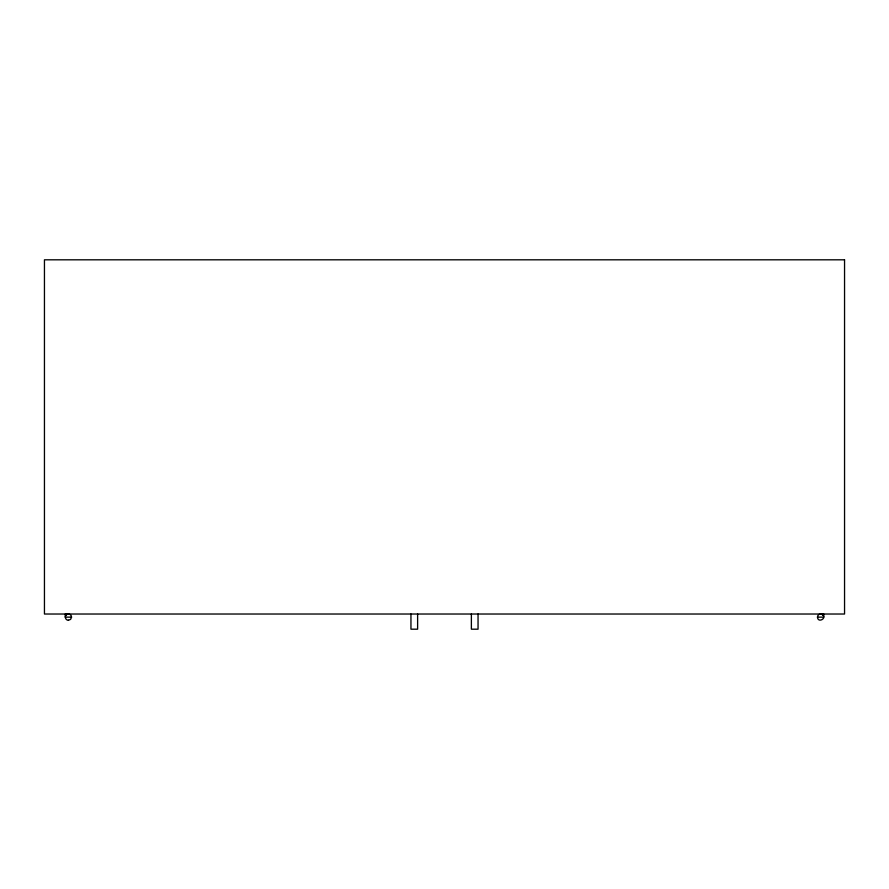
<?xml version="1.0" encoding="UTF-8"?>
<svg xmlns="http://www.w3.org/2000/svg" width="889" height="889" viewBox="0 0 889 889"><rect width="100%" height="100%" fill="white"/><g stroke="black" fill="none" stroke-linecap="round" stroke-linejoin="round"><path stroke-width="1.33" d="M68.409 620.266C65.742 620.378 64.241 616.755 66.197 614.932A3.123 3.123 0 0 1 71.542 617.144L70.62 619.355L68.409 620.266M66.197 614.932L66.619 614.021M71.542 617.144L65.286 617.144L65.286 614.021M822.381 614.021L822.381 614.621C827.315 618.455 817.791 623.411 817.469 617.144L823.714 617.144L823.714 614.021M478.049 614.021L478.049 629.19L471.381 629.19L471.381 614.021M417.619 614.021L417.619 629.19L410.951 629.19L410.951 614.021M817.469 617.144A3.123 3.123 0 0 1 822.803 614.932M844.55 259.81L44.45 259.81L44.45 614.021L844.55 614.021L844.55 259.81"/></g></svg>
